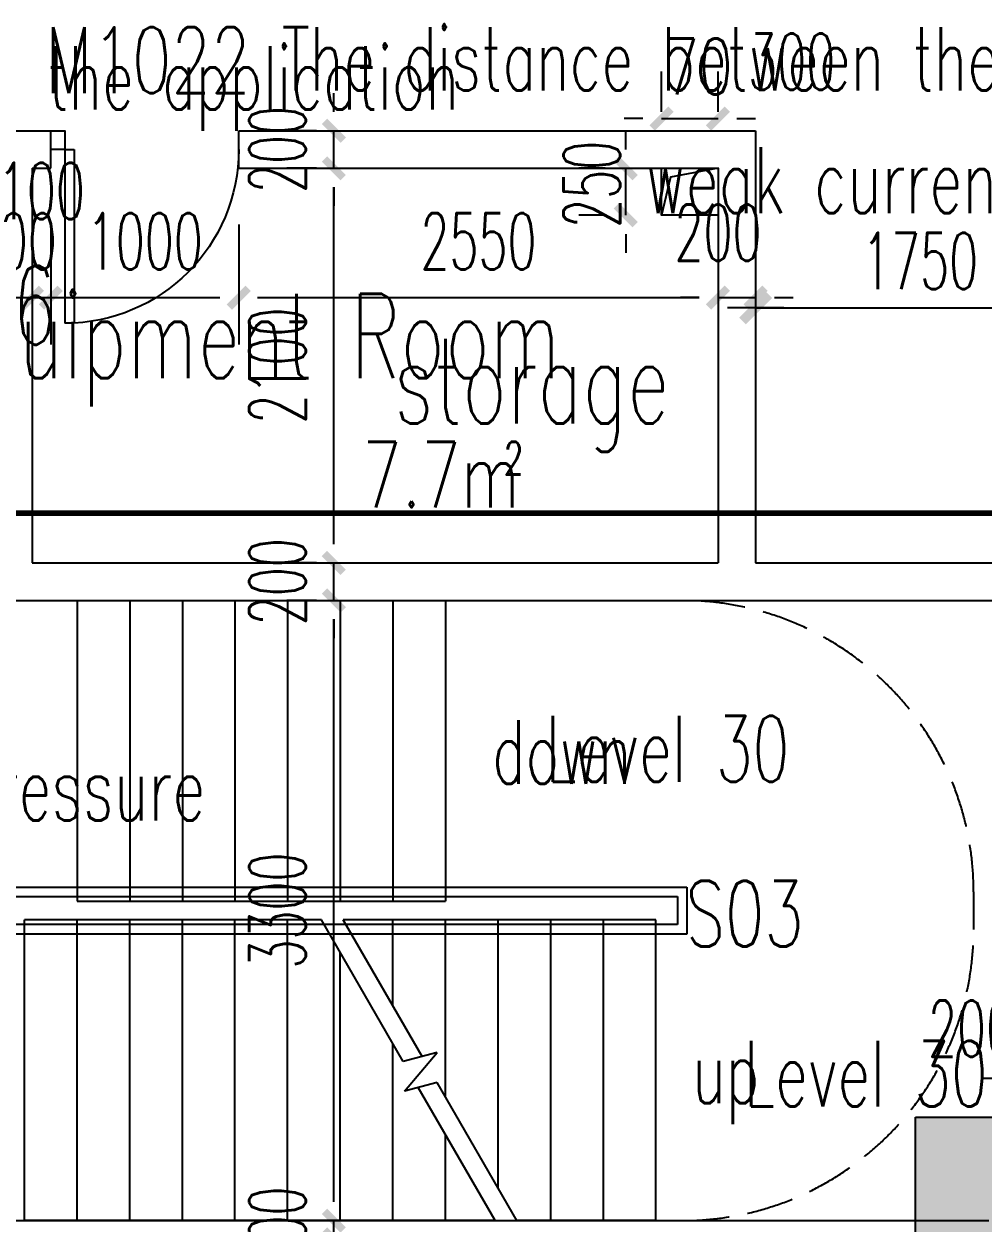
# Model space of a CAD drawing. Extents: x 824790 to 994147, y 4290613 to 4374713.
# Drawn here: x 935417 to 940525, y 4320177 to 4326563 of the extents above; entities that cross this region are included whole.
import ezdxf

# ---------------------------------------------------------------- set-up
doc = ezdxf.new("R2010")
doc.units = 0
doc.header["$LTSCALE"] = 1000
doc.header["$MEASUREMENT"] = 0
for name, pattern in [('ACAD_ISO08W100', [36, 24, -3, 6, -3]), ('CENTER', [50.800000000000004, 31.75, -6.35, 6.35, -6.35]), ('DASH', [0.35, 0.25, -0.1]), ('DOTE', [2.4200000000000004, 2, -0.2, 0.02, -0.2]), ('HIDDEN', [0.375, 0.25, -0.125])]:
    doc.linetypes.add(name, pattern=pattern)
doc.layers.get('0').update_dxf_attribs({"color": 255, "linetype": 'CONTINUOUS'})
for name, color, linetype in [('A-AREA-TEXT', 6, 'CONTINUOUS'), ('A-DIM', 201, 'CONTINUOUS'), ('A-DOTE', 8, 'ACAD_ISO08W100'), ('A-NOTE', 150, 'CONTINUOUS'), ('A-TEXT', 7, 'CONTINUOUS'), ('A-TEXT-CN', 31, 'CONTINUOUS'), ('A-WALL', 2, 'CONTINUOUS'), ('A-WINDOW', 4, 'CONTINUOUS'), ('A-WINDOW-TEXT', 93, 'CONTINUOUS'), ('DIM_SYMB', 3, 'CONTINUOUS'), ('DOTE', 17, 'DOTE'), ('HATCH-F252', 252, 'CONTINUOUS'), ('PUB_TEXT', 7, 'CONTINUOUS'), ('S-COLUMN', 1, 'CONTINUOUS'), ('stair', 30, 'CONTINUOUS'), ('管井', 6, 'CONTINUOUS')]:
    doc.layers.add(name, color=color, linetype=linetype)
doc.styles.add('_HZTXT', font='tjromans.shx', dxfattribs={"width": 0.7, "bigfont": 'tjhztxt.shx'})
doc.styles.add('_TCH_DIM', font='SIMPLEX', dxfattribs={"bigfont": 'GBCBIG'})
doc.styles.add('DIM_FONT', font='SIMPLEX.shx', dxfattribs={"width": 0.6, "bigfont": 'GBCBIG.shx'})
doc.styles.add('PRC-S', font='TJROMANS.shx', dxfattribs={"width": 0.7, "bigfont": 'hztxt.shx'})
doc.styles.add('TONGJI-FONT', font='simplex.shx')
doc.dimstyles.new('DIM100', dxfattribs={"dimscale": 100, "dimtxt": 3, "dimasz": 0.01, "dimexe": 1, "dimexo": 1, "dimgap": 1, "dimtad": 1, "dimdec": 0, "dimtxsty": 'DIM_FONT', "dimblk1": 'h-_DIMX', "dimblk2": 'h-_DIMX', "dimsah": 1, "dimcen": 0.01, "dimclrd": 256, "dimclre": 256, "dimclrt": 7, "dimadec": 3, "dimazin": 3, "dimtfac": 1, "dimtdec": 0, "dimtix": 1, "dimtmove": 2, "dimatfit": 3, "dimldrblk": 'h-_DIMX', "dimtzin": 5, "dimarcsym": 0})
doc.dimstyles.new('DIMN', dxfattribs={"dimtxt": 300, "dimasz": 100, "dimexe": 250, "dimexo": 300, "dimgap": 150, "dimtad": 1, "dimdec": 0, "dimtxsty": 'DIM_FONT', "dimblk": 'h-_ArchTick', "dimcen": 2.5, "dimclrt": 7, "dimazin": 2, "dimtfac": 1, "dimtdec": 0, "dimtix": 1, "dimtmove": 2, "dimatfit": 3, "dimarcsym": 0})

# ---------------------------------------------------------------- blocks, each defined once
blk = doc.blocks.new('h-wrt')
at = {"layer": 'A-DOTE', "linetype": 'CENTER', "ltscale": 0.05}
blk.add_line((-2539774.598713695, -1778228.966451116), (-2483728.276906996, -1778228.966451115), dxfattribs=at)
blk = doc.blocks.new('h-D10')
for p, q in [((75.00000000023283, 0), (74.99999999988358, 925)), ((125.0000000001164, 0), (124.9999999998254, 923.6476599997841)), ((75.00000000023283, 0), (125.0000000001164, 0))]:
    blk.add_line(p, q)
blk.add_lwpolyline([(75.00000000023283, 0), (0, 0), (0, -99.99999999976717), (75.00000000011642, -99.99999999976717)], close=True)
blk.add_arc((75.00000000023283, 0), 925, 0, 90)
blk = doc.blocks.new('h-A$C53241640')
at = {"layer": 'A-TEXT'}
for s, height, style, width, p in [('The distance between the entrance and the finished surface of the building', 337.5886524822695, 'TONGJI-FONT', 0.65, (-2772.166239861283, -13435.89184934087)), ('70', 297.5, '_TCH_DIM', 0.7058823529411765, (-732.3135123559041, -13456.71383561939))]:
    blk.add_text(s, height=height, dxfattribs=dict(at, style=style, width=width)).set_placement(p)
blk = doc.blocks.new('h-1100柱')
at = {"layer": 'HATCH-F252'}
blk.add_hatch(color=256, dxfattribs=at).paths.add_polyline_path([(917264.5320225786, 4495302.294204195), (918364.5320225786, 4495302.294204195), (918364.5320225786, 4494202.294204195), (917264.5320225786, 4494202.294204195)])
at = {"layer": 'S-COLUMN'}
blk.add_lwpolyline([(917264.5320225786, 4495302.294204195), (918364.5320225786, 4495302.294204195), (918364.5320225786, 4494202.294204195), (917264.5320225786, 4494202.294204195)], close=True, dxfattribs=at)
blk = doc.blocks.new('h-二层柱网')
at = {"layer": 'A-WALL'}
blk.add_blockref('h-1100柱', (222895.3440297151, -174556.9296305692), dxfattribs=at)
blk = doc.blocks.new('h-_DIMX')
blk.add_line((-150, 0), (150, 0))
at = {"const_width": 50}
blk.add_lwpolyline([(-70, -70), (70, 70)], dxfattribs=at)
blk = doc.blocks.new('h-_ArchTick')
at = {"color": 0, "linetype": 'ByBlock', "const_width": 0.4}
blk.add_lwpolyline([(-0.5, -0.5), (0.5, 0.5)], dxfattribs=at)
blk = doc.blocks.new('*D918')
at = {"layer": 'A-DIM', "color": 0, "lineweight": -2, "transparency": 16777216}
for p, q in [((938809.8760518935, 4326095.364573629), (938809.8760518935, 4326310.02715833)), ((939109.8760518936, 4326095.364573424), (939109.8760518936, 4326310.02715833)), ((938709.8760518935, 4326060.02715833), (938609.8760518935, 4326060.02715833)), ((938809.8760518935, 4326060.02715833), (939109.8760518936, 4326060.02715833)), ((939209.8760518936, 4326060.02715833), (939309.8760518936, 4326060.02715833))]:
    blk.add_line(p, q, dxfattribs=at)
at = {"layer": 'A-DIM', "color": 0, "lineweight": -2, "transparency": 16777216, "xscale": 100, "yscale": 100, "zscale": 100}
blk.add_blockref('h-_ArchTick', (938809.8760518935, 4326060.02715833), dxfattribs=at)
at = {"layer": 'A-DIM', "color": 0, "lineweight": -2, "transparency": 16777216, "xscale": 100, "yscale": 100, "zscale": 100, "rotation": 180}
blk.add_blockref('h-_ArchTick', (939109.8760518936, 4326060.02715833), dxfattribs=at)
at = {"layer": 'A-DIM', "color": 7, "transparency": 16777216, "insert": (939501.9876371676, 4326362.675501405), "char_height": 300, "attachment_point": 5, "style": 'DIM_FONT'}
blk.add_mtext('\\A1;300', dxfattribs=at)
blk = doc.blocks.new('*D117')
at = {"layer": 'A-DIM', "color": 0, "lineweight": -2, "transparency": 16777216}
for p, q in [((938619.212235862, 4325895.364573628), (938619.212235862, 4325995.364573628)), ((938509.8760518935, 4325795.364573628), (938369.212235862, 4325795.364573628)), ((938619.212235862, 4325545.364573424), (938619.212235862, 4325795.364573628)), ((938509.8760518936, 4325545.364573424), (938369.212235862, 4325545.364573424)), ((938619.212235862, 4325445.364573424), (938619.212235862, 4325345.364573424))]:
    blk.add_line(p, q, dxfattribs=at)
at = {"layer": 'A-DIM', "color": 0, "lineweight": -2, "transparency": 16777216, "xscale": 100, "yscale": 100, "zscale": 100}
for p, rotation in [((938619.212235862, 4325795.364573628), 270), ((938619.212235862, 4325545.364573424), 90)]:
    blk.add_blockref('h-_ArchTick', p, dxfattribs=dict(at, rotation=rotation))
at = {"layer": 'A-DIM', "color": 7, "transparency": 16777216, "insert": (938438.5429227052, 4325709.88325668), "char_height": 300, "attachment_point": 5, "rotation": 90, "style": 'DIM_FONT'}
blk.add_mtext('\\A1;250', dxfattribs=at)
blk = doc.blocks.new('*D559')
at = {"layer": 'A-DIM', "color": 0, "lineweight": -2, "transparency": 16777216}
for p, q in [((940609.8760522938, 4320951.583085849), (940509.8760522938, 4320951.583085849)), ((940709.8760522938, 4320951.583085849), (940909.8760522936, 4320951.583085849)), ((941009.8760522936, 4320951.583085849), (941109.8760522936, 4320951.583085849)), ((940709.8760522938, 4320919.205896785), (940709.8760522938, 4320701.583085849)), ((940909.8760522936, 4320919.205896785), (940909.8760522936, 4320701.583085849))]:
    blk.add_line(p, q, dxfattribs=at)
at = {"layer": 'A-DIM', "color": 0, "lineweight": -2, "transparency": 16777216, "xscale": 100, "yscale": 100, "zscale": 100}
blk.add_blockref('h-_ArchTick', (940709.8760522938, 4320951.583085849), dxfattribs=at)
at = {"layer": 'A-DIM', "color": 0, "lineweight": -2, "transparency": 16777216, "xscale": 100, "yscale": 100, "zscale": 100, "rotation": 180}
blk.add_blockref('h-_ArchTick', (940909.8760522936, 4320951.583085849), dxfattribs=at)
at = {"layer": 'A-DIM', "color": 7, "transparency": 16777216, "insert": (940458.629680071, 4321217.486898521), "char_height": 300, "attachment_point": 5, "style": 'DIM_FONT'}
blk.add_mtext('\\A1;200', dxfattribs=at)
blk = doc.blocks.new('*D568')
at = {"layer": 'A-DIM', "color": 0, "lineweight": -2, "transparency": 16777216}
for p, q in [((937065.969082929, 4326095.364573626), (937065.969082929, 4326195.364573626)), ((936974.0945196446, 4325995.364573626), (936815.969082929, 4325995.364573626)), ((937065.969082929, 4325795.364573627), (937065.969082929, 4325995.364573626)), ((936974.0945196446, 4325795.364573627), (936815.969082929, 4325795.364573627)), ((937065.969082929, 4325695.364573627), (937065.969082929, 4325595.364573627))]:
    blk.add_line(p, q, dxfattribs=at)
at = {"layer": 'A-DIM', "color": 0, "lineweight": -2, "transparency": 16777216, "xscale": 100, "yscale": 100, "zscale": 100}
for p, rotation in [((937065.969082929, 4325995.364573626), 270), ((937065.969082929, 4325795.364573627), 90)]:
    blk.add_blockref('h-_ArchTick', p, dxfattribs=dict(at, rotation=rotation))
at = {"layer": 'A-DIM', "color": 7, "transparency": 16777216, "insert": (936765.9690829284, 4325895.364573626), "char_height": 300, "attachment_point": 5, "rotation": 90, "style": 'DIM_FONT'}
blk.add_mtext('\\A1;200', dxfattribs=at)
blk = doc.blocks.new('*D569')
at = {"layer": 'A-DIM', "color": 0, "lineweight": -2, "transparency": 16777216}
for p, q in [((936974.0945196446, 4325795.364573627), (936815.969082929, 4325795.364573627)), ((937065.969082929, 4323795.364573624), (937065.969082929, 4325695.364573627)), ((936974.0945196446, 4323695.364573624), (936815.969082929, 4323695.364573624))]:
    blk.add_line(p, q, dxfattribs=at)
at = {"layer": 'A-DIM', "color": 0, "lineweight": -2, "transparency": 16777216, "xscale": 100, "yscale": 100, "zscale": 100}
for p, rotation in [((937065.969082929, 4325795.364573627), 90), ((937065.969082929, 4323695.364573624), 270)]:
    blk.add_blockref('h-_ArchTick', p, dxfattribs=dict(at, rotation=rotation))
at = {"layer": 'A-DIM', "color": 7, "transparency": 16777216, "insert": (936765.9690829284, 4324745.364573626), "char_height": 300, "attachment_point": 5, "rotation": 90, "style": 'DIM_FONT'}
blk.add_mtext('\\A1;2100', dxfattribs=at)
blk = doc.blocks.new('*D570')
at = {"layer": 'A-DIM', "color": 0, "lineweight": -2, "transparency": 16777216}
for p, q in [((937065.969082929, 4323795.364573624), (937065.969082929, 4323895.364573624)), ((936974.0945196446, 4323695.364573624), (936815.969082929, 4323695.364573624)), ((937065.969082929, 4323495.364573625), (937065.969082929, 4323695.364573624)), ((936974.0945196446, 4323495.364573625), (936815.969082929, 4323495.364573625)), ((937065.969082929, 4323395.364573625), (937065.969082929, 4323295.364573625))]:
    blk.add_line(p, q, dxfattribs=at)
at = {"layer": 'A-DIM', "color": 0, "lineweight": -2, "transparency": 16777216, "xscale": 100, "yscale": 100, "zscale": 100}
for p, rotation in [((937065.969082929, 4323695.364573624), 270), ((937065.969082929, 4323495.364573625), 90)]:
    blk.add_blockref('h-_ArchTick', p, dxfattribs=dict(at, rotation=rotation))
at = {"layer": 'A-DIM', "color": 7, "transparency": 16777216, "insert": (936765.9690829284, 4323595.364573624), "char_height": 300, "attachment_point": 5, "rotation": 90, "style": 'DIM_FONT'}
blk.add_mtext('\\A1;200', dxfattribs=at)
blk = doc.blocks.new('*D571')
at = {"layer": 'A-DIM', "color": 0, "lineweight": -2, "transparency": 16777216}
for p, q in [((936974.0945196446, 4323495.364573625), (936815.969082929, 4323495.364573625)), ((937065.969082929, 4320295.364573638), (937065.969082929, 4323395.364573625)), ((936974.0945196446, 4320195.364573638), (936815.969082929, 4320195.364573638))]:
    blk.add_line(p, q, dxfattribs=at)
at = {"layer": 'A-DIM', "color": 0, "lineweight": -2, "transparency": 16777216, "xscale": 100, "yscale": 100, "zscale": 100}
for p, rotation in [((937065.969082929, 4323495.364573625), 90), ((937065.969082929, 4320195.364573638), 270)]:
    blk.add_blockref('h-_ArchTick', p, dxfattribs=dict(at, rotation=rotation))
at = {"layer": 'A-DIM', "color": 7, "transparency": 16777216, "insert": (936765.9690829284, 4321845.364573632), "char_height": 300, "attachment_point": 5, "rotation": 90, "style": 'DIM_FONT'}
blk.add_mtext('\\A1;3300', dxfattribs=at)
blk = doc.blocks.new('*D572')
at = {"layer": 'A-DIM', "color": 0, "lineweight": -2, "transparency": 16777216}
for p, q in [((937065.969082929, 4320295.364573638), (937065.969082929, 4320395.364573638)), ((936974.0945196446, 4320195.364573638), (936815.969082929, 4320195.364573638)), ((937065.969082929, 4320095.364573626), (937065.969082929, 4320195.364573638)), ((936974.0945196446, 4320095.364573626), (936815.969082929, 4320095.364573626)), ((937065.969082929, 4319995.364573626), (937065.969082929, 4319895.364573626))]:
    blk.add_line(p, q, dxfattribs=at)
at = {"layer": 'A-DIM', "color": 0, "lineweight": -2, "transparency": 16777216, "xscale": 100, "yscale": 100, "zscale": 100}
for p, rotation in [((937065.969082929, 4320195.364573638), 270), ((937065.969082929, 4320095.364573626), 90)]:
    blk.add_blockref('h-_ArchTick', p, dxfattribs=dict(at, rotation=rotation))
at = {"layer": 'A-DIM', "color": 7, "transparency": 16777216, "insert": (936765.9690829284, 4320145.364573632), "char_height": 300, "attachment_point": 5, "rotation": 90, "style": 'DIM_FONT'}
blk.add_mtext('\\A1;100', dxfattribs=at)
blk = doc.blocks.new('*D588')
at = {"layer": 'A-DIM', "color": 0, "lineweight": -2, "transparency": 16777216}
for p, q in [((934859.8760522876, 4325495.364573424), (934859.8760522876, 4324856.974138688)), ((935259.8760522876, 4325495.364573424), (935259.8760522876, 4324856.974138688)), ((934759.8760522876, 4325106.974138688), (934659.8760522876, 4325106.974138688)), ((934859.8760522876, 4325106.974138688), (935259.8760522876, 4325106.974138688)), ((935359.8760522876, 4325106.974138688), (935459.8760522876, 4325106.974138688))]:
    blk.add_line(p, q, dxfattribs=at)
at = {"layer": 'A-DIM', "color": 0, "lineweight": -2, "transparency": 16777216, "xscale": 100, "yscale": 100, "zscale": 100}
blk.add_blockref('h-_ArchTick', (934859.8760522876, 4325106.974138688), dxfattribs=at)
at = {"layer": 'A-DIM', "color": 0, "lineweight": -2, "transparency": 16777216, "xscale": 100, "yscale": 100, "zscale": 100, "rotation": 180}
blk.add_blockref('h-_ArchTick', (935259.8760522876, 4325106.974138688), dxfattribs=at)
at = {"layer": 'A-DIM', "color": 7, "transparency": 16777216, "insert": (935059.8760522878, 4325674.474138688), "char_height": 300, "attachment_point": 5, "style": 'DIM_FONT'}
blk.add_mtext('\\A1;400', dxfattribs=at)
blk = doc.blocks.new('*D589')
at = {"layer": 'A-DIM', "color": 0, "lineweight": -2, "transparency": 16777216}
for p, q in [((935259.8760522876, 4325495.364573424), (935259.8760522876, 4324856.974138688)), ((935459.8760522876, 4325495.364573424), (935459.8760522876, 4324856.974138688)), ((935159.8760522876, 4325106.974138688), (935059.8760522876, 4325106.974138688)), ((935259.8760522876, 4325106.974138688), (935459.8760522876, 4325106.974138688)), ((935559.8760522876, 4325106.974138688), (935659.8760522876, 4325106.974138688))]:
    blk.add_line(p, q, dxfattribs=at)
at = {"layer": 'A-DIM', "color": 0, "lineweight": -2, "transparency": 16777216, "xscale": 100, "yscale": 100, "zscale": 100}
blk.add_blockref('h-_ArchTick', (935259.8760522876, 4325106.974138688), dxfattribs=at)
at = {"layer": 'A-DIM', "color": 0, "lineweight": -2, "transparency": 16777216, "xscale": 100, "yscale": 100, "zscale": 100, "rotation": 180}
blk.add_blockref('h-_ArchTick', (935459.8760522876, 4325106.974138688), dxfattribs=at)
at = {"layer": 'A-DIM', "color": 7, "transparency": 16777216, "insert": (935359.8760522876, 4325406.974138688), "char_height": 300, "attachment_point": 5, "style": 'DIM_FONT'}
blk.add_mtext('\\A1;200', dxfattribs=at)
blk = doc.blocks.new('*D590')
at = {"layer": 'A-DIM', "color": 0, "lineweight": -2, "transparency": 16777216}
for p, q in [((935459.8760522876, 4325495.364573424), (935459.8760522876, 4324856.974138688)), ((935559.8760251685, 4325495.364573424), (935559.8760251685, 4324856.974138688)), ((935359.8760522876, 4325106.974138688), (935259.8760522876, 4325106.974138688)), ((935459.8760522876, 4325106.974138688), (935559.8760251685, 4325106.974138688)), ((935659.8760251685, 4325106.974138688), (935759.8760251685, 4325106.974138688))]:
    blk.add_line(p, q, dxfattribs=at)
at = {"layer": 'A-DIM', "color": 0, "lineweight": -2, "transparency": 16777216, "xscale": 100, "yscale": 100, "zscale": 100}
blk.add_blockref('h-_ArchTick', (935459.8760522876, 4325106.974138688), dxfattribs=at)
at = {"layer": 'A-DIM', "color": 0, "lineweight": -2, "transparency": 16777216, "xscale": 100, "yscale": 100, "zscale": 100, "rotation": 180}
blk.add_blockref('h-_ArchTick', (935559.8760251685, 4325106.974138688), dxfattribs=at)
at = {"layer": 'A-DIM', "color": 7, "transparency": 16777216, "insert": (935509.8760387282, 4325674.474138688), "char_height": 300, "attachment_point": 5, "style": 'DIM_FONT'}
blk.add_mtext('\\A1;100', dxfattribs=at)
blk = doc.blocks.new('*D591')
at = {"layer": 'A-DIM', "color": 0, "lineweight": -2, "transparency": 16777216}
for p, q in [((935559.8760251685, 4325495.364573424), (935559.8760251685, 4324856.974138688)), ((936559.8760251726, 4325495.364573424), (936559.8760251726, 4324856.974138688)), ((935659.8760251685, 4325106.974138688), (936459.8760251726, 4325106.974138688))]:
    blk.add_line(p, q, dxfattribs=at)
at = {"layer": 'A-DIM', "color": 0, "lineweight": -2, "transparency": 16777216, "xscale": 100, "yscale": 100, "zscale": 100, "rotation": 180}
blk.add_blockref('h-_ArchTick', (935559.8760251685, 4325106.974138688), dxfattribs=at)
at = {"layer": 'A-DIM', "color": 0, "lineweight": -2, "transparency": 16777216, "xscale": 100, "yscale": 100, "zscale": 100}
blk.add_blockref('h-_ArchTick', (936559.8760251726, 4325106.974138688), dxfattribs=at)
at = {"layer": 'A-DIM', "color": 7, "transparency": 16777216, "insert": (936059.8760251706, 4325406.974138688), "char_height": 300, "attachment_point": 5, "style": 'DIM_FONT'}
blk.add_mtext('\\A1;1000', dxfattribs=at)
blk = doc.blocks.new('*D592')
at = {"layer": 'A-DIM', "color": 0, "lineweight": -2, "transparency": 16777216}
for p, q in [((936559.8760251726, 4325495.364573424), (936559.8760251726, 4324856.974138688)), ((939109.8760518936, 4325495.364573424), (939109.8760518936, 4324856.974138688)), ((936659.8760251726, 4325106.974138688), (939009.8760518936, 4325106.974138688))]:
    blk.add_line(p, q, dxfattribs=at)
at = {"layer": 'A-DIM', "color": 0, "lineweight": -2, "transparency": 16777216, "xscale": 100, "yscale": 100, "zscale": 100, "rotation": 180}
blk.add_blockref('h-_ArchTick', (936559.8760251726, 4325106.974138688), dxfattribs=at)
at = {"layer": 'A-DIM', "color": 0, "lineweight": -2, "transparency": 16777216, "xscale": 100, "yscale": 100, "zscale": 100}
blk.add_blockref('h-_ArchTick', (939109.8760518936, 4325106.974138688), dxfattribs=at)
at = {"layer": 'A-DIM', "color": 7, "transparency": 16777216, "insert": (937834.8760385332, 4325406.974138688), "char_height": 300, "attachment_point": 5, "style": 'DIM_FONT'}
blk.add_mtext('\\A1;2550', dxfattribs=at)
blk = doc.blocks.new('*D593')
at = {"layer": 'A-DIM', "color": 0, "lineweight": -2, "transparency": 16777216}
for p, q in [((939109.8760518936, 4325495.364573424), (939109.8760518936, 4324856.974138688)), ((939309.8760518935, 4325495.364573424), (939309.8760518935, 4324856.974138688)), ((939009.8760518936, 4325106.974138688), (938909.8760518936, 4325106.974138688)), ((939109.8760518936, 4325106.974138688), (939309.8760518935, 4325106.974138688)), ((939409.8760518935, 4325106.974138688), (939509.8760518935, 4325106.974138688))]:
    blk.add_line(p, q, dxfattribs=at)
at = {"layer": 'A-DIM', "color": 0, "lineweight": -2, "transparency": 16777216, "xscale": 100, "yscale": 100, "zscale": 100}
blk.add_blockref('h-_ArchTick', (939109.8760518936, 4325106.974138688), dxfattribs=at)
at = {"layer": 'A-DIM', "color": 0, "lineweight": -2, "transparency": 16777216, "xscale": 100, "yscale": 100, "zscale": 100, "rotation": 180}
blk.add_blockref('h-_ArchTick', (939309.8760518935, 4325106.974138688), dxfattribs=at)
at = {"layer": 'A-DIM', "color": 7, "transparency": 16777216, "insert": (939109.876051894, 4325451.974138688), "char_height": 300, "attachment_point": 5, "style": 'DIM_FONT'}
blk.add_mtext('\\A1;200', dxfattribs=at)

msp = doc.modelspace()

# ---------------------------------------------------------------- linework, layer by layer
at = {"layer": 'A-NOTE', "linetype": 'HIDDEN', "const_width": 30, "elevation": -1.2195193e-09}
msp.add_lwpolyline([(932129.7600524076, 4323959.559518609), (940736.07414122, 4323959.559518668, -0.414213562373095), (941036.0741412796, 4323659.559518668), (941036.0741413244, 4318830.713407379, -0.4142135623689536), (940736.0741412796, 4318530.713407498), (932129.7600523478, 4318530.713407438, -0.414213562373095), (931829.760052303, 4318830.713407379), (931829.760052363, 4323659.559518668, -0.414213562373095)], format="xyb", close=True, dxfattribs=at)
at = {"layer": 'A-WALL'}
for p, q in [((933359.8760522885, 4325995.364573627), (935559.876025173, 4325995.364573626)), ((935559.876025173, 4325795.364573626), (935559.876025173, 4325995.364573624)), ((935559.8760251692, 4325795.364573626), (935559.8760251692, 4325995.364573624)), ((936559.876025173, 4325795.364573626), (936559.876025173, 4325995.364573624)), ((936559.8760251692, 4325795.364573408), (936559.8760251692, 4325995.364573624)), ((936559.876025173, 4325995.364573626), (939309.876051894, 4325995.364573628)), ((939309.876051894, 4325995.364573628), (939309.8760518932, 4323695.364573623)), ((935459.8760522882, 4325795.364573627), (935459.876052287, 4323695.364573622)), ((935459.8760522882, 4325795.364573627), (935559.876025173, 4325795.364573626)), ((936559.8760251732, 4325795.364573626), (939109.876051894, 4325795.364573628)), ((939109.876051894, 4325795.364573628), (939109.8760518932, 4323695.364573624)), ((935459.876052287, 4323695.364573623), (939109.8760518932, 4323695.364573624)), ((939309.8760518932, 4323695.364573623), (941059.8760522933, 4323695.364573621)), ((933159.8760522936, 4323495.364573619), (940709.876052294, 4323495.364573619))]:
    msp.add_line(p, q, dxfattribs=at)
at = {"layer": 'DIM_SYMB'}
for points in [[(937855.3493802656, 4322695.364573634, 0, 0, 0), (934819.8760522977, 4322695.364573627, 0, 0, 0), (934819.8760523018, 4320995.364573627, 0, 0, 0), (937079.8760523018, 4320995.364573633, 80, 0, 0), (937379.8760523018, 4320995.364573634, 0, 0, 0)], [(938919.8760523018, 4320995.364573637, 0, 0, 0), (937959.8760523018, 4320995.364573634, 80, 0, 0), (937659.8760523018, 4320995.364573634, 0, 0, 0)]]:
    msp.add_lwpolyline(points, format="xyseb", dxfattribs=at)
at = {"layer": 'stair'}
for p, q in [((935699.8760523024, 4323495.364573632), (937659.8760523024, 4323495.364573636)), ((935699.8760523024, 4323495.364573632), (935699.8760523062, 4321895.364573632)), ((935979.8760523024, 4323495.364573633), (935979.8760523062, 4321895.364573633)), ((936259.8760523024, 4323495.364573633), (936259.8760523062, 4321895.364573633)), ((936539.8760523024, 4323495.364573634), (936539.8760523062, 4321895.364573634)), ((936819.8760523024, 4323495.364573634), (936819.8760523062, 4321895.364573634)), ((937099.8760523024, 4323495.364573635), (937099.8760523062, 4321895.364573635)), ((937379.8760523024, 4323495.364573635), (937379.8760523062, 4321895.364573635)), ((937659.8760523024, 4323495.364573636), (937659.8760523062, 4321895.364573636)), ((935254.8760522996, 4321970.364573628), (938944.8760522996, 4321970.364573637)), ((935304.8760522996, 4321920.364573628), (938894.8760522996, 4321920.364573637)), ((938894.8760522996, 4321920.364573637), (938894.8760523, 4321770.364573637)), ((938944.8760522996, 4321970.364573637), (938944.8760523, 4321720.364573637)), ((935699.8760523062, 4321895.364573632), (937659.8760523062, 4321895.364573636)), ((937000.2608100292, 4321795.364573632), (935419.8760523, 4321795.364573628)), ((935419.876052304, 4320195.364573628), (935419.8760523, 4321795.364573628)), ((935699.876052304, 4320195.364573629), (935699.8760523, 4321795.364573629)), ((935979.876052304, 4320195.36457363), (935979.8760523, 4321795.36457363)), ((936259.876052304, 4320195.36457363), (936259.8760523, 4321795.36457363)), ((936539.876052304, 4320195.364573631), (936539.8760523, 4321795.364573631)), ((936819.876052304, 4320195.364573632), (936819.8760523, 4321795.364573632)), ((937434.9354812134, 4321042.485958382), (937000.2608100292, 4321795.364573632)), ((938779.8760523, 4321795.364573636), (937115.7308638672, 4321795.364573633)), ((937534.935481213, 4321069.280877626), (937115.730863867, 4321795.364573633)), ((937379.8760523011, 4321337.851686692), (937379.8760523, 4321795.364573633)), ((937659.8760523024, 4320852.877460574), (937659.8760523, 4321795.364573634)), ((937939.8760523034, 4320367.903234455), (937939.8760523, 4321795.364573634)), ((938219.876052304, 4320195.364573635), (938219.8760523, 4321795.364573635)), ((938499.876052304, 4320195.364573635), (938499.8760523, 4321795.364573635)), ((938779.876052304, 4320195.364573636), (938779.8760523, 4321795.364573636)), ((938944.8760523, 4321720.364573637), (935254.8760523, 4321720.364573628)), ((938894.8760523, 4321770.364573637), (935304.8760522997, 4321770.364573628)), ((937099.876052304, 4320195.364573633), (937099.8760523004, 4321622.825912811)), ((937379.876052304, 4320195.364573633), (937379.8760523016, 4321137.851686692)), ((937615.3354677618, 4321090.823989094), (937434.9354812134, 4321042.485958382)), ((937442.4432333948, 4320884.779047654), (937615.3354677618, 4321090.823989094)), ((937614.7947846442, 4320930.960506627), (937442.4432333948, 4320884.779047654)), ((937924.0212407368, 4320195.364573634), (937514.7947846446, 4320904.165587384)), ((938039.4912945746, 4320195.364573634), (937614.7947846442, 4320930.960506627)), ((937659.876052304, 4320195.364573634), (937659.8760523028, 4320652.877460574)), ((933159.8610692334, 4320195.364573625), (940159.8610692334, 4320195.364573626)), ((937924.021240737, 4320195.364573634), (935419.876052304, 4320195.364573628)), ((938779.876052304, 4320195.364573636), (938039.4912945746, 4320195.364573634))]:
    msp.add_line(p, q, dxfattribs=at)
at = {"layer": 'stair', "linetype": 'DASH'}
msp.add_lwpolyline([(938919.8760523685, 4323495.364573625, -0.4142135623730951), (940469.8760523685, 4321945.364573625), (940469.8760523685, 4321745.364573625, -0.4142135623730951), (938919.8760523685, 4320195.364573625)], format="xyb", dxfattribs=at)
at = {"layer": '管井'}
msp.add_lwpolyline([(938809.8760518936, 4325795.364573424), (939109.8760518936, 4325795.364573424), (939109.8760518936, 4325545.364573424), (938809.8760518936, 4325545.364573424)], close=True, dxfattribs=at)
msp.add_lwpolyline([(939109.8760518936, 4325795.364573424), (938856.998729093, 4325747.76956884), (938809.8760518936, 4325545.364573424)], dxfattribs=at)

# ---------------------------------------------------------------- block references
at = {"layer": 'A-WINDOW', "xscale": -1, "rotation": 180}
msp.add_blockref('h-D10', (935559.876025173, 4325895.364573623), dxfattribs=at)
at = {"layer": 'A-WINDOW-TEXT'}
msp.add_blockref('h-A$C53241640', (939559.8760522832, 4339645.364573626), dxfattribs=at)
at = {"layer": 'DOTE'}
msp.add_blockref('h-wrt', (3440638.760634621, 6098424.331024741), dxfattribs=at)
at = {"layer": 'S-COLUMN'}
msp.add_blockref('h-二层柱网', (-200000, 0), dxfattribs=at)

# ---------------------------------------------------------------- texts
at = {"layer": 'A-AREA-TEXT', "style": '_HZTXT', "width": 0.7}
for s, height, p in [('7.7m', 350, (937216.5655738265, 4323990.403069219)), ('2', 175, (937970.4117276728, 4324165.403069219))]:
    msp.add_text(s, height=height, dxfattribs=at).set_placement(p)
at = {"layer": 'A-NOTE', "style": 'TONGJI-FONT', "width": 0.65}
msp.add_text('See details in the application', height=337.5886524822695, dxfattribs=at).set_placement((933359.550385133, 4326107.463378052))
at = {"layer": 'A-TEXT-CN'}
for s, height, style, width, p in [('weak current', 350, 'TONGJI-FONT', 0.65, (938723.7815018686, 4325556.881148105)), ('Electrical Equipment Room', 450, 'TONGJI-FONT', 0.65, (932944.157764282, 4324678.100307442)), ('storage', 450, 'TONGJI-FONT', 0.65, (937385.0282918438, 4324437.045547999)), ('Level 30', 350, 'TONGJI-FONT', 0.65, (938192.2627647338, 4322530.914634357)), ('Staircase positive pressure', 350, 'TONGJI-FONT', 0.65, (932219.2343624128, 4322324.361282407)), ('S03', 350, 'PRC-S', 0.7, (938936.8080288108, 4321653.582672646)), ('Level 30', 350, 'TONGJI-FONT', 0.65, (939248.0227540446, 4320802.751959765))]:
    msp.add_text(s, height=height, dxfattribs=dict(at, style=style, width=width)).set_placement(p)
at = {"layer": 'A-TEXT-CN', "linetype": 'Continuous', "lineweight": 13, "style": 'TONGJI-FONT', "width": 0.65}
msp.add_text('Docking at Floors 1, 3, and 6', height=420, dxfattribs=at).set_placement((929986.1994818643, 4324856.432297756))
at = {"layer": 'A-WINDOW-TEXT', "style": 'PRC-S', "width": 0.7}
msp.add_text('M1022', height=350, dxfattribs=at).set_placement((935529.5428388192, 4326195.813896738))
at = {"layer": 'PUB_TEXT', "style": 'TONGJI-FONT', "width": 0.65}
for s, p in [('down', (937907.8493802656, 4322520.364573634)), ('up', (938972.3760523018, 4320820.364573637))]:
    msp.add_text(s, height=337.5886524822695, dxfattribs=at).set_placement(p)

# ---------------------------------------------------------------- dimensions: what is measured, and where the dimension line sits
at = {"layer": 'A-DIM'}
for base, p1, p2, angle, picture, middle in [((939109.8760518936, 4326060.02715833), (938809.8760518935, 4325795.364573629), (939109.8760518936, 4325795.364573424), 359.9999999608687, '*D918', (939501.9876371676, 4326362.675501405)), ((938619.212235862, 4325795.364573628), (938809.8760518936, 4325545.364573424), (938809.8760518935, 4325795.364573628), 90.00000000002667, '*D117', (938438.5429227052, 4325709.88325668)), ((935259.8760522876, 4325106.974138688), (934859.8760522876, 4325795.364573424), (935259.8760522876, 4325795.364573424), 0, '*D588', (935059.8760522878, 4325674.474138688)), ((935559.8760251685, 4325106.974138688), (935459.8760522876, 4325795.364573424), (935559.8760251685, 4325795.364573424), 0, '*D590', (935509.8760387282, 4325674.474138688)), ((939309.8760518935, 4325106.974138688), (939109.8760518936, 4325795.364573424), (939309.8760518935, 4325795.364573424), 0, '*D593', (939109.876051894, 4325451.974138688)), ((940909.8760522936, 4320951.583085849), (940709.8760522938, 4321219.205896785), (940909.8760522936, 4321219.205896785), 0, '*D559', (940458.629680071, 4321217.486898521))]:
    dim = msp.add_linear_dim(base=base, p1=p1, p2=p2, angle=angle, dimstyle='DIMN', dxfattribs=at)
    dim.commit()
    dim.dimension.update_dxf_attribs({"geometry": picture, "text_midpoint": middle, "dimtype": 129})
for p1, p2, distance, picture, middle in [((937274.0945196446, 4325795.364573627), (937274.0945196446, 4325995.364573626), 208.12543671566527, '*D568', (936765.9690829284, 4325895.364573626)), ((937274.0945196446, 4323695.364573624), (937274.0945196446, 4325795.364573627), 208.12543671566527, '*D569', (936765.9690829284, 4324745.364573626)), ((935259.8760522876, 4325795.364573424), (935459.8760522876, 4325795.364573424), -688.3904347354546, '*D589', (935359.8760522876, 4325406.974138688)), ((935559.8760251685, 4325795.364573424), (936559.8760251726, 4325795.364573424), -688.3904347354546, '*D591', (936059.8760251706, 4325406.974138688)), ((936559.8760251726, 4325795.364573424), (939109.8760518936, 4325795.364573424), -688.3904347354546, '*D592', (937834.8760385332, 4325406.974138688)), ((937274.0945196446, 4323495.364573625), (937274.0945196446, 4323695.364573624), 208.12543671566527, '*D570', (936765.9690829284, 4323595.364573624)), ((937274.0945196446, 4320195.364573638), (937274.0945196446, 4323495.364573625), 208.12543671566527, '*D571', (936765.9690829284, 4321845.364573632)), ((937274.0945196446, 4320095.364573626), (937274.0945196446, 4320195.364573638), 208.12543671566524, '*D572', (936765.9690829284, 4320145.364573632))]:
    dim = msp.add_aligned_dim(p1=p1, p2=p2, distance=distance, dimstyle='DIMN', dxfattribs=at)
    dim.commit()
    dim.dimension.update_dxf_attribs({"geometry": picture, "text_midpoint": middle})
msp.add_aligned_dim(p1=(939309.876051894, 4325755.131825103), p2=(941059.8760522932, 4325755.131825102), distance=-702.5700715444982, dimstyle='DIM100', dxfattribs=at).render()

doc.saveas('drawing.dxf')
